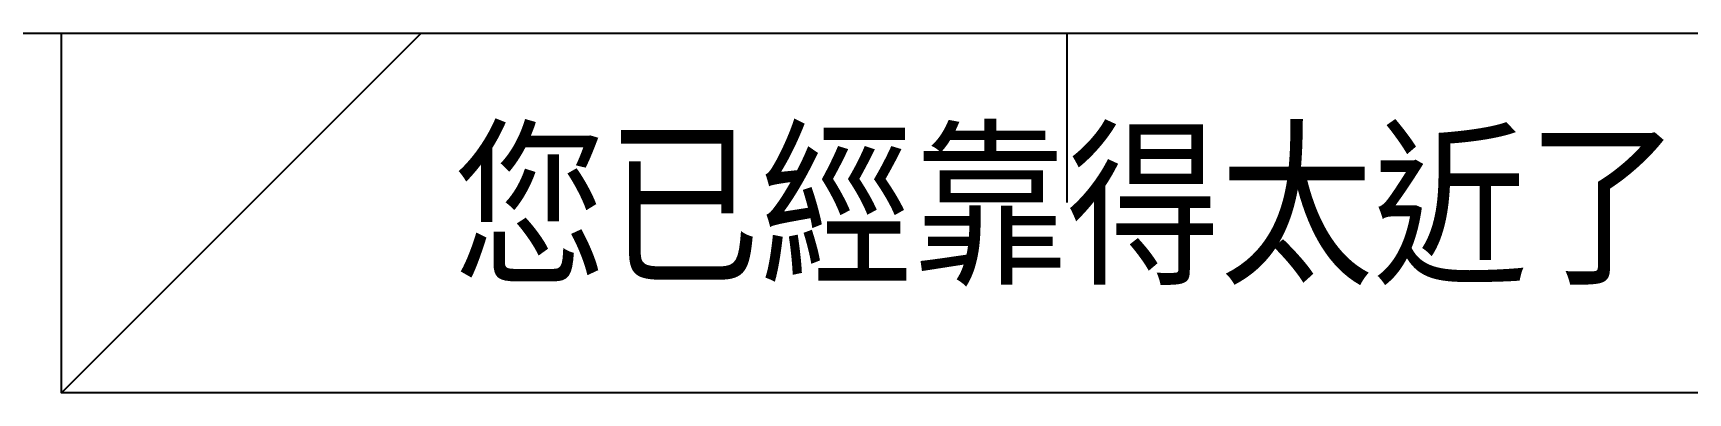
# Model space of a CAD drawing. Header units: millimetres. Extents: x 0 to 210, y 0 to 297.
# Drawn here: x 56.2 to 134.4, y 280 to 297 of the extents above; entities that cross this region are included whole.
import ezdxf
from ezdxf.enums import TextEntityAlignment as Align

# ---------------------------------------------------------------- set-up
doc = ezdxf.new("R2010")
doc.units = ezdxf.units.MM
doc.layers.add('文字1', color=7, linetype='Continuous')
doc.layers.add('模板1', color=7, linetype='Continuous', plot=False)
doc.styles.add('中楷-00', font='TW-Kai-98.ttf')

# ---------------------------------------------------------------- blocks, each defined once
blk = doc.blocks.new('字形模板-000-10904-001')
for p, q in [((0, 297), (210, 297)), ((57.5, 280), (74.5, 297)), ((105, 297), (105, 289))]:
    blk.add_line(p, q)
blk.add_lwpolyline([(57.5, 297), (152.5, 297), (152.5, 280), (57.5, 280)], close=True)

msp = doc.modelspace()

# ---------------------------------------------------------------- block references
at = {"layer": '模板1'}
msp.add_blockref('字形模板-000-10904-001', (0, 0), dxfattribs=at)

# ---------------------------------------------------------------- texts
at = {"layer": '文字1', "style": '中楷-00', "width": 0.85}
msp.add_text('您已經靠得太近了', height=6.25, dxfattribs=at).set_placement((105, 289), align=Align.MIDDLE)

doc.saveas('drawing.dxf')
